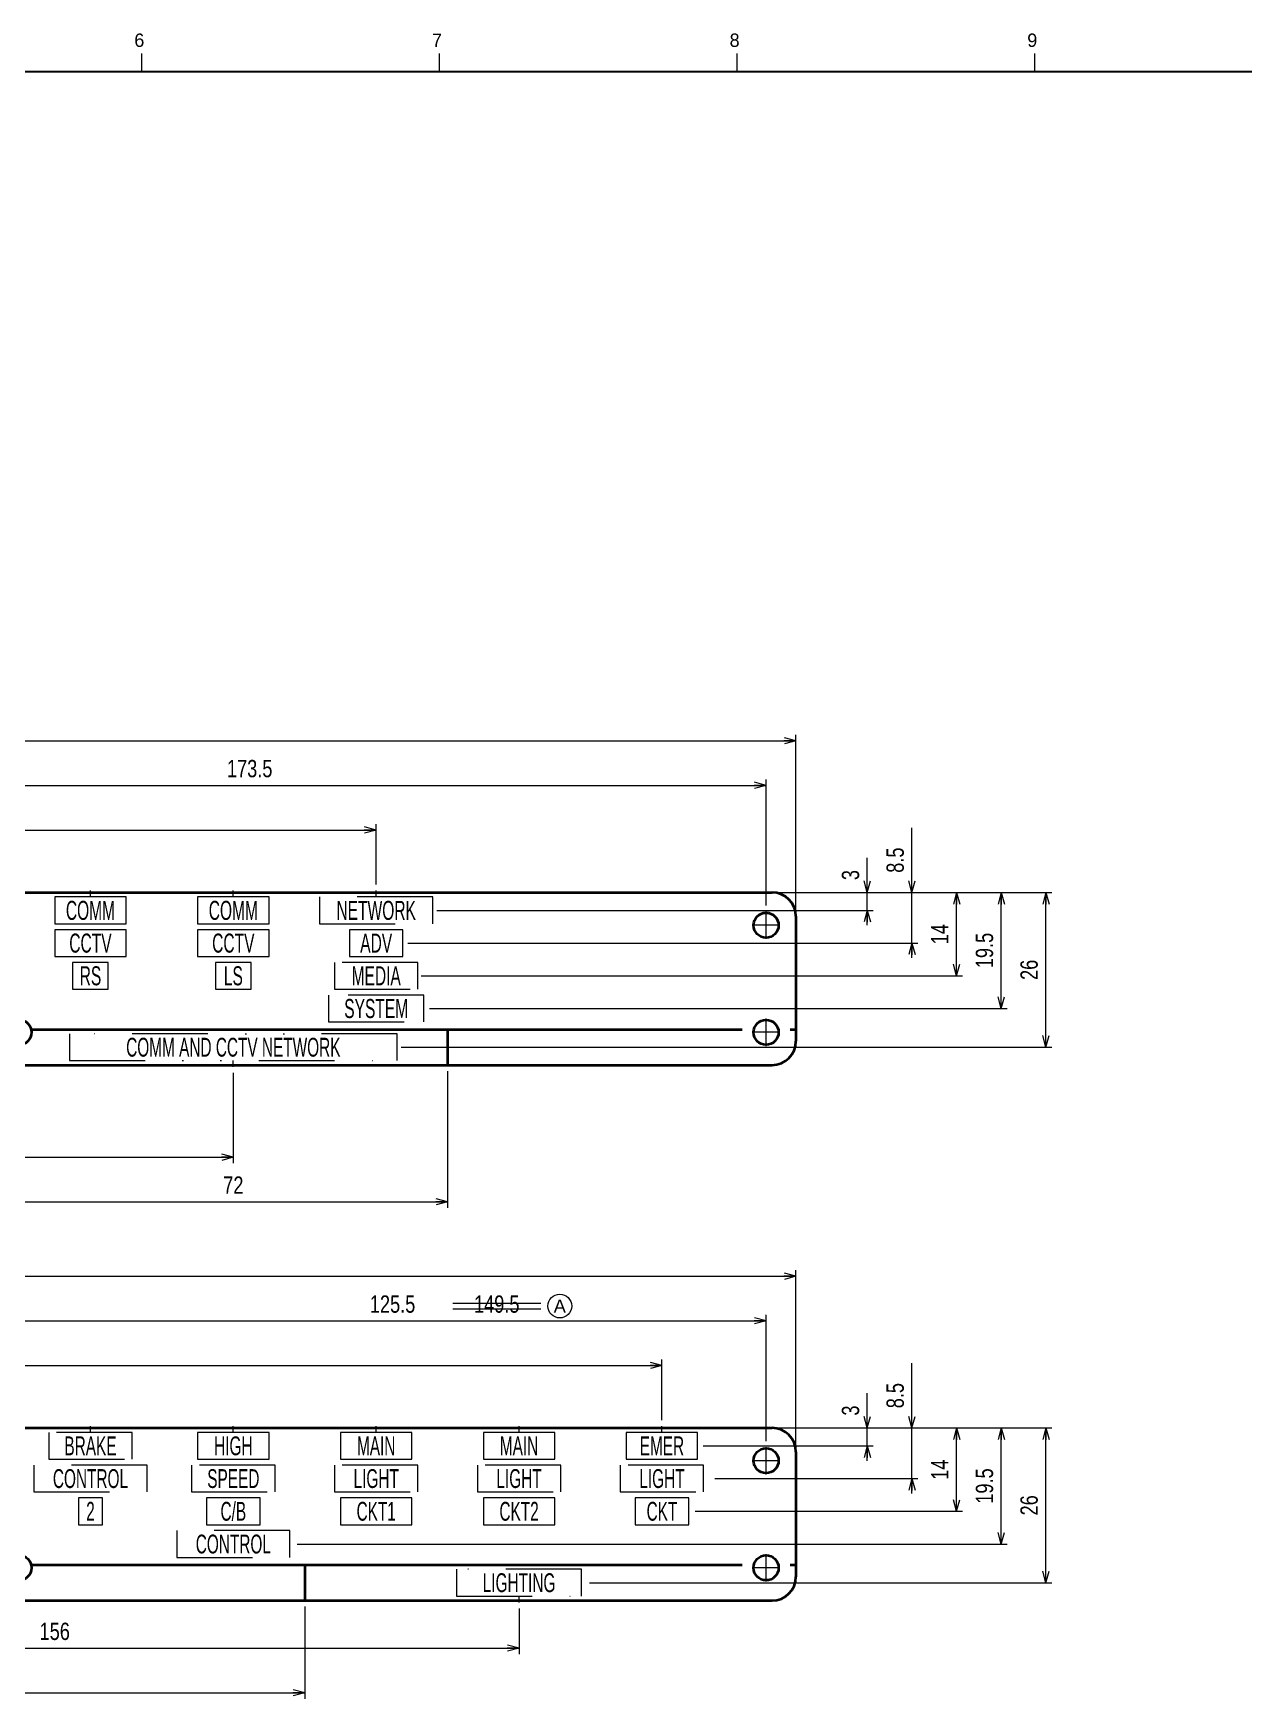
# Model space of a CAD drawing. Header units: millimetres. Extents: x 10 to 832, y 7 to 590.
# Drawn here: x 317.3 to 520.6, y 310.5 to 590.4 of the extents above; entities that cross this region are included whole.
import ezdxf
from ezdxf.enums import TextEntityAlignment as Align

# ---------------------------------------------------------------- set-up
doc = ezdxf.new("R2010")
doc.units = ezdxf.units.MM
doc.linetypes.add('DASHDOT', pattern=[25.3, 12.7, -6.3, 0, -6.3])
doc.linetypes.add('DIVIDE', pattern=[31.6, 12.7, -6.3, 0, -6.3, 0, -6.3])
for name, color, linetype in [('GR1_03', 7, 'Continuous'), ('GR1_05', 7, 'Continuous'), ('GR1_08', 7, 'Continuous'), ('GR1_16', 7, 'Continuous'), ('図面枠B6M', 7, 'Continuous')]:
    doc.layers.add(name, color=color, linetype=linetype)
doc.styles.add('HG丸ｺﾞｼｯｸM-PRO', font='')
doc.styles.get('HG丸ｺﾞｼｯｸM-PRO').set_extended_font_data('HG丸ｺﾞｼｯｸM-PRO')

# ---------------------------------------------------------------- blocks, each defined once
blk = doc.blocks.new('BLKF023')
at = {"layer": '図面枠B6M', "color": 4, "linetype": 'Continuous', "lineweight": 13}
for p, q in [((335.5, 587), (335.5, 584)), ((385.5, 587), (385.5, 584)), ((435.5, 587), (435.5, 584)), ((485.5, 587), (485.5, 584))]:
    blk.add_line(p, q, dxfattribs=at)
at = {"layer": '図面枠B6M', "color": 2, "linetype": 'Continuous', "lineweight": 25}
blk.add_line((35.5, 584), (831.5, 584), dxfattribs=at)
at = {"layer": '図面枠B6M', "color": 4, "linetype": 'Continuous', "lineweight": 13, "style": 'HG丸ｺﾞｼｯｸM-PRO', "width": 1.003994}
for s, p in [('6', (334.29, 587.45)), ('7', (384.29, 587.45)), ('8', (434.29, 587.45)), ('9', (484.29, 587.45))]:
    blk.add_text(s, height=2.25, dxfattribs=at).set_placement(p, align=Align.BOTTOM_LEFT)
blk = doc.blocks.new('BLKF068')
at = {"layer": 'GR1_03', "color": 4, "linetype": 'DIVIDE', "lineweight": 13}
for p, q in [((332.92, 439.76), (320.92, 439.76)), ((320.92, 439.76), (320.92, 435.26)), ((332.92, 435.26), (332.92, 439.76)), ((320.92, 435.26), (332.92, 435.26))]:
    blk.add_line(p, q, dxfattribs=at)
blk = doc.blocks.new('BLKF069')
at = {"layer": 'GR1_03', "color": 4, "linetype": 'DIVIDE', "lineweight": 13}
for p, q in [((332.92, 445.26), (320.92, 445.26)), ((320.92, 445.26), (320.92, 440.76)), ((332.92, 440.76), (332.92, 445.26)), ((320.92, 440.76), (332.92, 440.76))]:
    blk.add_line(p, q, dxfattribs=at)
blk = doc.blocks.new('BLKF070')
at = {"layer": 'GR1_03', "color": 4, "linetype": 'DIVIDE', "lineweight": 13}
for p, q in [((329.92, 434.26), (323.92, 434.26)), ((323.92, 434.26), (323.92, 429.76)), ((329.92, 429.76), (329.92, 434.26)), ((323.92, 429.76), (329.92, 429.76))]:
    blk.add_line(p, q, dxfattribs=at)
blk = doc.blocks.new('BLKF071')
at = {"layer": 'GR1_03', "color": 4, "linetype": 'DIVIDE', "lineweight": 13}
for p, q in [((356.92, 439.76), (344.92, 439.76)), ((344.92, 439.76), (344.92, 435.26)), ((356.92, 435.26), (356.92, 439.76)), ((344.92, 435.26), (356.92, 435.26))]:
    blk.add_line(p, q, dxfattribs=at)
blk = doc.blocks.new('BLKF072')
at = {"layer": 'GR1_03', "color": 4, "linetype": 'DIVIDE', "lineweight": 13}
for p, q in [((356.92, 445.26), (344.92, 445.26)), ((344.92, 445.26), (344.92, 440.76)), ((356.92, 440.76), (356.92, 445.26)), ((344.92, 440.76), (356.92, 440.76))]:
    blk.add_line(p, q, dxfattribs=at)
blk = doc.blocks.new('BLKF073')
at = {"layer": 'GR1_03', "color": 4, "linetype": 'DIVIDE', "lineweight": 13}
for p, q in [((353.92, 434.26), (347.92, 434.26)), ((347.92, 434.26), (347.92, 429.76)), ((353.92, 429.76), (353.92, 434.26)), ((347.92, 429.76), (353.92, 429.76))]:
    blk.add_line(p, q, dxfattribs=at)
blk = doc.blocks.new('BLKF074')
at = {"layer": 'GR1_03', "color": 4, "linetype": 'DIVIDE', "lineweight": 13}
for p, q in [((381.92, 434.26), (367.92, 434.26)), ((367.92, 434.26), (367.92, 429.76)), ((381.92, 429.76), (381.92, 434.26)), ((367.92, 429.76), (381.92, 429.76))]:
    blk.add_line(p, q, dxfattribs=at)
blk = doc.blocks.new('BLKF075')
at = {"layer": 'GR1_03', "color": 4, "linetype": 'DIVIDE', "lineweight": 13}
for p, q in [((382.92, 428.76), (366.92, 428.76)), ((366.92, 428.76), (366.92, 424.26)), ((382.92, 424.26), (382.92, 428.76)), ((366.92, 424.26), (382.92, 424.26))]:
    blk.add_line(p, q, dxfattribs=at)
blk = doc.blocks.new('BLKF076')
at = {"layer": 'GR1_03', "color": 4, "linetype": 'DIVIDE', "lineweight": 13}
for p, q in [((379.42, 439.76), (370.42, 439.76)), ((370.42, 439.76), (370.42, 435.26)), ((379.42, 435.26), (379.42, 439.76)), ((370.42, 435.26), (379.42, 435.26))]:
    blk.add_line(p, q, dxfattribs=at)
blk = doc.blocks.new('BLKF077')
at = {"layer": 'GR1_03', "color": 4, "linetype": 'DIVIDE', "lineweight": 13}
for p, q in [((384.42, 445.26), (365.42, 445.26)), ((365.42, 445.26), (365.42, 440.76)), ((384.42, 440.76), (384.42, 445.26)), ((365.42, 440.76), (384.42, 440.76))]:
    blk.add_line(p, q, dxfattribs=at)
blk = doc.blocks.new('FXTIP_ARROW_E')
at = {"color": 0, "linetype": 'Continuous', "lineweight": -2}
for q in [(-1, 0), (-0.97, 0.26), (-0.97, -0.26)]:
    blk.add_line((0, 0), q, dxfattribs=at)
blk = doc.blocks.new('BLKF080')
at = {"layer": 'GR1_03', "color": 4, "linetype": 'DIVIDE', "lineweight": 13}
for p, q in [((378.42, 422.26), (323.42, 422.26)), ((323.42, 422.26), (323.42, 417.76)), ((378.42, 417.76), (378.42, 422.26)), ((323.42, 417.76), (378.42, 417.76))]:
    blk.add_line(p, q, dxfattribs=at)
blk = doc.blocks.new('BLKF082')
at = {"layer": 'GR1_03', "color": 4, "linetype": 'DIVIDE', "lineweight": 13}
for p, q in [((409.42, 332.26), (388.42, 332.26)), ((388.42, 332.26), (388.42, 327.76)), ((409.42, 327.76), (409.42, 332.26)), ((388.42, 327.76), (409.42, 327.76))]:
    blk.add_line(p, q, dxfattribs=at)
blk = doc.blocks.new('BLKF098')
at = {"layer": 'GR1_03', "color": 4, "linetype": 'DIVIDE', "lineweight": 13}
for p, q in [((333.92, 355.26), (319.92, 355.26)), ((319.92, 355.26), (319.92, 350.76)), ((333.92, 350.76), (333.92, 355.26)), ((319.92, 350.76), (333.92, 350.76))]:
    blk.add_line(p, q, dxfattribs=at)
blk = doc.blocks.new('BLKF099')
at = {"layer": 'GR1_03', "color": 4, "linetype": 'DIVIDE', "lineweight": 13}
for p, q in [((336.42, 349.76), (317.42, 349.76)), ((317.42, 349.76), (317.42, 345.26)), ((336.42, 345.26), (336.42, 349.76)), ((317.42, 345.26), (336.42, 345.26))]:
    blk.add_line(p, q, dxfattribs=at)
blk = doc.blocks.new('BLKF100')
at = {"layer": 'GR1_03', "color": 4, "linetype": 'DIVIDE', "lineweight": 13}
for p, q in [((328.92, 344.26), (324.92, 344.26)), ((324.92, 344.26), (324.92, 339.76)), ((328.92, 339.76), (328.92, 344.26)), ((324.92, 339.76), (328.92, 339.76))]:
    blk.add_line(p, q, dxfattribs=at)
blk = doc.blocks.new('BLKF101')
at = {"layer": 'GR1_03', "color": 4, "linetype": 'DIVIDE', "lineweight": 13}
for p, q in [((357.92, 349.76), (343.92, 349.76)), ((343.92, 349.76), (343.92, 345.26)), ((357.92, 345.26), (357.92, 349.76)), ((343.92, 345.26), (357.92, 345.26))]:
    blk.add_line(p, q, dxfattribs=at)
blk = doc.blocks.new('BLKF102')
at = {"layer": 'GR1_03', "color": 4, "linetype": 'DIVIDE', "lineweight": 13}
for p, q in [((355.42, 344.26), (346.42, 344.26)), ((346.42, 344.26), (346.42, 339.76)), ((355.42, 339.76), (355.42, 344.26)), ((346.42, 339.76), (355.42, 339.76))]:
    blk.add_line(p, q, dxfattribs=at)
blk = doc.blocks.new('BLKF103')
at = {"layer": 'GR1_03', "color": 4, "linetype": 'DIVIDE', "lineweight": 13}
for p, q in [((356.92, 355.26), (344.92, 355.26)), ((344.92, 355.26), (344.92, 350.76)), ((356.92, 350.76), (356.92, 355.26)), ((344.92, 350.76), (356.92, 350.76))]:
    blk.add_line(p, q, dxfattribs=at)
blk = doc.blocks.new('BLKF104')
at = {"layer": 'GR1_03', "color": 4, "linetype": 'DIVIDE', "lineweight": 13}
for p, q in [((360.42, 338.76), (341.42, 338.76)), ((341.42, 338.76), (341.42, 334.26)), ((360.42, 334.26), (360.42, 338.76)), ((341.42, 334.26), (360.42, 334.26))]:
    blk.add_line(p, q, dxfattribs=at)
blk = doc.blocks.new('BLKF105')
at = {"layer": 'GR1_03', "color": 4, "linetype": 'DIVIDE', "lineweight": 13}
for p, q in [((381.92, 349.76), (367.92, 349.76)), ((367.92, 349.76), (367.92, 345.26)), ((381.92, 345.26), (381.92, 349.76)), ((367.92, 345.26), (381.92, 345.26))]:
    blk.add_line(p, q, dxfattribs=at)
blk = doc.blocks.new('BLKF106')
at = {"layer": 'GR1_03', "color": 4, "linetype": 'DIVIDE', "lineweight": 13}
for p, q in [((380.92, 355.26), (368.92, 355.26)), ((368.92, 355.26), (368.92, 350.76)), ((380.92, 350.76), (380.92, 355.26)), ((368.92, 350.76), (380.92, 350.76))]:
    blk.add_line(p, q, dxfattribs=at)
blk = doc.blocks.new('BLKF107')
at = {"layer": 'GR1_03', "color": 4, "linetype": 'DIVIDE', "lineweight": 13}
for p, q in [((380.92, 344.26), (368.92, 344.26)), ((368.92, 344.26), (368.92, 339.76)), ((380.92, 339.76), (380.92, 344.26)), ((368.92, 339.76), (380.92, 339.76))]:
    blk.add_line(p, q, dxfattribs=at)
blk = doc.blocks.new('BLKF108')
at = {"layer": 'GR1_03', "color": 4, "linetype": 'DIVIDE', "lineweight": 13}
for p, q in [((405.92, 349.76), (391.92, 349.76)), ((391.92, 349.76), (391.92, 345.26)), ((405.92, 345.26), (405.92, 349.76)), ((391.92, 345.26), (405.92, 345.26))]:
    blk.add_line(p, q, dxfattribs=at)
blk = doc.blocks.new('BLKF109')
at = {"layer": 'GR1_03', "color": 4, "linetype": 'DIVIDE', "lineweight": 13}
for p, q in [((404.92, 355.26), (392.92, 355.26)), ((392.92, 355.26), (392.92, 350.76)), ((404.92, 350.76), (404.92, 355.26)), ((392.92, 350.76), (404.92, 350.76))]:
    blk.add_line(p, q, dxfattribs=at)
blk = doc.blocks.new('BLKF110')
at = {"layer": 'GR1_03', "color": 4, "linetype": 'DIVIDE', "lineweight": 13}
for p, q in [((404.92, 344.26), (392.92, 344.26)), ((392.92, 344.26), (392.92, 339.76)), ((404.92, 339.76), (404.92, 344.26)), ((392.92, 339.76), (404.92, 339.76))]:
    blk.add_line(p, q, dxfattribs=at)
blk = doc.blocks.new('BLKF111')
at = {"layer": 'GR1_03', "color": 4, "linetype": 'DIVIDE', "lineweight": 13}
for p, q in [((429.92, 349.76), (415.92, 349.76)), ((415.92, 349.76), (415.92, 345.26)), ((429.92, 345.26), (429.92, 349.76)), ((415.92, 345.26), (429.92, 345.26))]:
    blk.add_line(p, q, dxfattribs=at)
blk = doc.blocks.new('BLKF112')
at = {"layer": 'GR1_03', "color": 4, "linetype": 'DIVIDE', "lineweight": 13}
for p, q in [((428.92, 355.26), (416.92, 355.26)), ((416.92, 355.26), (416.92, 350.76)), ((428.92, 350.76), (428.92, 355.26)), ((416.92, 350.76), (428.92, 350.76))]:
    blk.add_line(p, q, dxfattribs=at)
blk = doc.blocks.new('BLKF113')
at = {"layer": 'GR1_03', "color": 4, "linetype": 'DIVIDE', "lineweight": 13}
for p, q in [((427.42, 344.26), (418.42, 344.26)), ((418.42, 344.26), (418.42, 339.76)), ((427.42, 339.76), (427.42, 344.26)), ((418.42, 339.76), (427.42, 339.76))]:
    blk.add_line(p, q, dxfattribs=at)
blk = doc.blocks.new('FXTIP_ARROW_S')
at = {"color": 0, "linetype": 'Continuous', "lineweight": -2}
for q in [(-1, 0), (-0.97, 0.26), (-0.97, -0.26)]:
    blk.add_line((0, 0), q, dxfattribs=at)
blk = doc.blocks.new('BLKF159')
at = {"layer": 'GR1_05', "color": 4, "linetype": 'Continuous', "lineweight": 13}
blk.add_circle((405.76, 376.51), 2, dxfattribs=at)
at = {"layer": 'GR1_05', "color": 4, "linetype": 'Continuous', "lineweight": 13, "style": 'HG丸ｺﾞｼｯｸM-PRO', "width": 1.042301}
blk.add_text('A', height=2.18, dxfattribs=at).set_placement((405.76, 376.51), align=Align.MIDDLE_CENTER)
blk = doc.blocks.new('BLKF162')
at = {"layer": 'GR1_08', "color": 3, "linetype": 'Continuous', "lineweight": 35}
for p, q in [((120.42, 446.01), (441.42, 446.01)), ((116.42, 442.01), (116.42, 421.01)), ((445.42, 442.01), (445.42, 421.01)), ((116.42, 423.01), (117.4, 423.01)), ((125.44, 423.01), (312.88, 423.01)), ((242.92, 423.01), (242.92, 417.01)), ((316.96, 423.01), (436.4, 423.01)), ((386.92, 423.01), (386.92, 417.01)), ((444.44, 423.01), (445.42, 423.01)), ((314.92, 420.41), (314.92, 417.01)), ((120.42, 417.01), (441.42, 417.01))]:
    blk.add_line(p, q, dxfattribs=at)
for centre in [(121.42, 440.51), (266.92, 440.51), (440.42, 440.51), (121.42, 422.51), (314.92, 422.51), (440.42, 422.51)]:
    blk.add_circle(centre, 2.1, dxfattribs=at)
for centre, start, end in [((120.42, 442.01), 90, 180), ((441.42, 442.01), 0, 90), ((120.42, 421.01), 180, 270), ((441.42, 421.01), 270, 0)]:
    blk.add_arc(centre, 4, start, end, dxfattribs=at)
blk = doc.blocks.new('BLKF161')
at = {"layer": 'GR1_08', "color": 3, "linetype": 'Continuous', "lineweight": 35}
blk.add_blockref('BLKF162', (0, 0), dxfattribs=at)
blk = doc.blocks.new('BLKF164')
at = {"layer": 'GR1_08', "color": 3, "linetype": 'Continuous', "lineweight": 35}
for p, q in [((120.42, 356.01), (441.42, 356.01)), ((116.42, 352.01), (116.42, 331.01)), ((445.42, 352.01), (445.42, 331.01)), ((116.42, 333.01), (117.4, 333.01)), ((125.44, 333.01), (312.88, 333.01)), ((316.96, 333.01), (436.4, 333.01)), ((362.92, 333.01), (362.92, 327.01)), ((444.44, 333.01), (445.42, 333.01)), ((120.42, 327.01), (441.42, 327.01))]:
    blk.add_line(p, q, dxfattribs=at)
for centre in [(121.42, 350.51), (239.92, 350.51), (440.42, 350.51), (121.42, 332.51), (314.92, 332.51), (440.42, 332.51)]:
    blk.add_circle(centre, 2.1, dxfattribs=at)
for centre, start, end in [((120.42, 352.01), 90, 180), ((441.42, 352.01), 0, 90), ((120.42, 331.01), 180, 270), ((441.42, 331.01), 270, 0)]:
    blk.add_arc(centre, 4, start, end, dxfattribs=at)
blk = doc.blocks.new('BLKF163')
at = {"layer": 'GR1_08', "color": 3, "linetype": 'Continuous', "lineweight": 35}
blk.add_blockref('BLKF164', (0, 0), dxfattribs=at)

msp = doc.modelspace()

# ---------------------------------------------------------------- linework, layer by layer
at = {"layer": 'GR1_05', "color": 4, "linetype": 'Continuous', "lineweight": 13}
for p, q in [((387.77, 377.01), (402.57, 377.01)), ((387.77, 376.01), (402.57, 376.01))]:
    msp.add_line(p, q, dxfattribs=at)
at = {"layer": 'GR1_08', "color": 4, "linetype": 'DASHDOT', "lineweight": 13}
for p, q in [((326.92, 445.26), (326.92, 446.34)), ((350.92, 445.26), (350.92, 446.34)), ((374.92, 445.26), (374.92, 446.34)), ((440.42, 438.21), (440.42, 442.81)), ((442.72, 440.51), (438.12, 440.51)), ((440.42, 420.21), (440.42, 424.81)), ((442.72, 422.51), (438.12, 422.51)), ((350.92, 416.69), (350.92, 417.76)), ((326.92, 355.26), (326.92, 356.34)), ((350.92, 355.26), (350.92, 356.34)), ((374.92, 355.26), (374.92, 356.34)), ((398.92, 355.26), (398.92, 356.34)), ((422.92, 355.26), (422.92, 356.34)), ((440.42, 348.21), (440.42, 352.81)), ((442.72, 350.51), (438.12, 350.51)), ((440.42, 330.21), (440.42, 334.81)), ((442.72, 332.51), (438.12, 332.51)), ((398.92, 326.69), (398.92, 327.76))]:
    msp.add_line(p, q, dxfattribs=at)
at = {"layer": 'GR1_16', "color": 4, "linetype": 'Continuous', "lineweight": 13}
for p, q in [((116.42, 471.51), (445.42, 471.51)), ((445.42, 443.01), (445.42, 472.51)), ((440.42, 443.81), (440.42, 465.01)), ((266.92, 464.01), (440.42, 464.01)), ((134.92, 456.51), (374.92, 456.51)), ((374.92, 447.34), (374.92, 457.51)), ((464.92, 446.01), (464.92, 456.89)), ((457.42, 446.01), (457.42, 451.86)), ((442.42, 446.01), (458.42, 446.01)), ((442.42, 446.01), (465.92, 446.01)), ((442.42, 446.01), (473.42, 446.01)), ((442.42, 446.01), (480.92, 446.01)), ((442.42, 446.01), (488.42, 446.01)), ((457.42, 443.01), (457.42, 446.01)), ((464.92, 437.51), (464.92, 446.01)), ((472.42, 432.01), (472.42, 446.01)), ((479.92, 426.51), (479.92, 446.01)), ((487.42, 420.01), (487.42, 446.01)), ((385.1, 443.01), (458.42, 443.01)), ((457.42, 440.51), (457.42, 443.01)), ((380.22, 437.51), (465.92, 437.51)), ((464.92, 435.01), (464.92, 437.51)), ((382.48, 432.01), (473.42, 432.01)), ((383.86, 426.51), (480.92, 426.51)), ((379.12, 420.01), (488.42, 420.01)), ((350.92, 415.69), (350.92, 400.51)), ((386.92, 416.01), (386.92, 393.01)), ((278.92, 401.51), (350.92, 401.51)), ((314.92, 394.01), (386.92, 394.01)), ((116.42, 381.51), (445.42, 381.51)), ((445.42, 353.01), (445.42, 382.51)), ((314.92, 374.01), (440.42, 374.01)), ((440.42, 353.81), (440.42, 375.01)), ((422.92, 357.34), (422.92, 367.51)), ((464.92, 356.01), (464.92, 366.89)), ((134.92, 366.51), (422.92, 366.51)), ((457.42, 356.01), (457.42, 361.86)), ((442.42, 356.01), (488.42, 356.01)), ((442.42, 356.01), (458.42, 356.01)), ((442.42, 356.01), (465.92, 356.01)), ((442.42, 356.01), (473.42, 356.01)), ((442.42, 356.01), (480.92, 356.01)), ((457.42, 353.01), (457.42, 356.01)), ((464.92, 347.51), (464.92, 356.01)), ((472.42, 342.01), (472.42, 356.01)), ((479.92, 336.51), (479.92, 356.01)), ((487.42, 330.01), (487.42, 356.01)), ((429.82, 353.01), (458.42, 353.01)), ((457.42, 350.51), (457.42, 353.01)), ((431.78, 347.51), (465.92, 347.51)), ((464.92, 345.01), (464.92, 347.51)), ((428.49, 342.01), (473.42, 342.01)), ((361.62, 336.51), (480.92, 336.51)), ((410.75, 330.01), (488.42, 330.01)), ((362.92, 326.01), (362.92, 310.51)), ((398.92, 325.69), (398.92, 318.01)), ((242.92, 319.01), (398.92, 319.01)), ((116.42, 311.51), (362.92, 311.51))]:
    msp.add_line(p, q, dxfattribs=at)

# ---------------------------------------------------------------- block references
at = {"layer": 'GR1_03', "color": 4, "linetype": 'DIVIDE', "lineweight": 13}
for name in ['BLKF069', 'BLKF072', 'BLKF077', 'BLKF068', 'BLKF071', 'BLKF076', 'BLKF070', 'BLKF073', 'BLKF074', 'BLKF075', 'BLKF080', 'BLKF098', 'BLKF103', 'BLKF106', 'BLKF109', 'BLKF112', 'BLKF099', 'BLKF101', 'BLKF105', 'BLKF108', 'BLKF111', 'BLKF100', 'BLKF102', 'BLKF107', 'BLKF110', 'BLKF113', 'BLKF104', 'BLKF082']:
    msp.add_blockref(name, (0, 0), dxfattribs=at)
at = {"layer": 'GR1_05', "color": 4, "linetype": 'Continuous', "lineweight": 13}
msp.add_blockref('BLKF159', (0, 0), dxfattribs=at)
at = {"layer": 'GR1_08', "color": 3, "linetype": 'Continuous', "lineweight": 35}
for name in ['BLKF161', 'BLKF163']:
    msp.add_blockref(name, (0, 0), dxfattribs=at)
at = {"layer": 'GR1_16', "color": 4, "linetype": 'Continuous', "lineweight": 13, "xscale": 2, "yscale": 2}
for name, p, rotation in [('FXTIP_ARROW_E', (445.42, 471.51), 360), ('FXTIP_ARROW_E', (440.42, 464.01), 360), ('FXTIP_ARROW_E', (374.92, 456.51), 360), ('FXTIP_ARROW_S', (457.42, 446.01), 270), ('FXTIP_ARROW_S', (464.92, 446.01), 270), ('FXTIP_ARROW_E', (472.42, 446.01), 90), ('FXTIP_ARROW_E', (479.92, 446.01), 90), ('FXTIP_ARROW_E', (487.42, 446.01), 90), ('FXTIP_ARROW_E', (457.42, 443.01), 90), ('FXTIP_ARROW_E', (464.92, 437.51), 90), ('FXTIP_ARROW_S', (472.42, 432.01), 270), ('FXTIP_ARROW_S', (479.92, 426.51), 270), ('FXTIP_ARROW_S', (487.42, 420.01), 270), ('FXTIP_ARROW_E', (350.92, 401.51), 360), ('FXTIP_ARROW_E', (386.92, 394.01), 360), ('FXTIP_ARROW_E', (445.42, 381.51), 360), ('FXTIP_ARROW_E', (440.42, 374.01), 360), ('FXTIP_ARROW_E', (422.92, 366.51), 360), ('FXTIP_ARROW_S', (457.42, 356.01), 270), ('FXTIP_ARROW_S', (464.92, 356.01), 270), ('FXTIP_ARROW_E', (472.42, 356.01), 90), ('FXTIP_ARROW_E', (479.92, 356.01), 90), ('FXTIP_ARROW_E', (487.42, 356.01), 90), ('FXTIP_ARROW_E', (457.42, 353.01), 90), ('FXTIP_ARROW_E', (464.92, 347.51), 90), ('FXTIP_ARROW_S', (472.42, 342.01), 270), ('FXTIP_ARROW_S', (479.92, 336.51), 270), ('FXTIP_ARROW_S', (487.42, 330.01), 270), ('FXTIP_ARROW_E', (398.92, 319.01), 360), ('FXTIP_ARROW_E', (362.92, 311.51), 360)]:
    msp.add_blockref(name, p, dxfattribs=dict(at, rotation=rotation))
at = {"layer": '図面枠B6M', "color": 4, "linetype": 'Continuous', "lineweight": 13}
msp.add_blockref('BLKF023', (0, 0), dxfattribs=at)

# ---------------------------------------------------------------- texts
at = {"layer": 'GR1_05', "color": 3, "linetype": 'Continuous', "lineweight": 35, "style": 'HG丸ｺﾞｼｯｸM-PRO', "width": 0.7847}
msp.add_text('149.5', height=2.909, rotation=0, dxfattribs=at).set_placement((395.17, 374.51), align=Align.BOTTOM_CENTER)
at = {"layer": 'GR1_08', "color": 3, "linetype": 'Continuous', "lineweight": 35, "style": 'HG丸ｺﾞｼｯｸM-PRO'}
for s, height, width, p in [('COMM', 3.2, 0.609469, (326.92, 443.01)), ('COMM', 3.2, 0.609469, (350.92, 443.01)), ('NETWORK', 3.2, 0.609971, (374.92, 443.01)), ('CCTV', 3.2, 0.610471, (326.92, 437.51)), ('CCTV', 3.2, 0.610471, (350.92, 437.51)), ('ADV', 3.2, 0.610503, (374.92, 437.51)), ('RS', 3.2, 0.610797, (326.92, 432.01)), ('LS', 3.2, 0.611972, (350.92, 432.01)), ('MEDIA', 3.2, 0.60941, (374.92, 432.01)), ('SYSTEM', 3.2, 0.610516, (374.92, 426.51)), ('COMM AND CCTV NETWORK', 3.1636, 0.61028, (350.92, 420.01)), ('BRAKE', 3.164, 0.609842, (326.92, 353.01)), ('HIGH', 3.164, 0.610734, (350.92, 353.01)), ('MAIN', 3.164, 0.609108, (374.92, 353.01)), ('MAIN', 3.164, 0.609108, (398.92, 353.01)), ('EMER', 3.164, 0.60941, (422.92, 353.01)), ('CONTROL', 3.164, 0.610162, (326.92, 347.51)), ('SPEED', 3.164, 0.610658, (350.92, 347.51)), ('LIGHT', 3.164, 0.610954, (374.92, 347.51)), ('LIGHT', 3.164, 0.610954, (398.92, 347.51)), ('LIGHT', 3.164, 0.610954, (422.92, 347.51)), ('2', 3.16, 0.60898, (326.92, 342.01)), ('C/B', 3.164, 0.611491, (350.92, 342.01)), ('CKT1', 3.164, 0.609627, (374.92, 342.01)), ('CKT2', 3.164, 0.609627, (398.92, 342.01)), ('CKT', 3.164, 0.609834, (422.92, 342.01)), ('CONTROL', 3.164, 0.610162, (350.92, 336.51)), ('LIGHTING', 3.164, 0.610789, (398.92, 330.01))]:
    msp.add_text(s, height=height, dxfattribs=dict(at, width=width)).set_placement(p, align=Align.MIDDLE_CENTER)
at = {"layer": 'GR1_16', "color": 3, "linetype": 'Continuous', "lineweight": 35, "style": 'HG丸ｺﾞｼｯｸM-PRO'}
for s, height, rotation, width, p in [('173.5', 2.909, 0, 0.7847, (353.67, 464.51)), ('8.5', 2.909, 90, 0.784839, (464.42, 451.45)), ('3', 2.91, 90, 0.784542, (456.92, 448.94)), ('14', 2.909, 90, 0.784542, (471.92, 439.01)), ('19.5', 2.909, 90, 0.784749, (479.42, 436.26)), ('26', 2.909, 90, 0.784542, (486.92, 433.01)), ('72', 2.909, 0, 0.784542, (350.92, 394.51)), ('125.5', 2.909, 0, 0.7847, (377.67, 374.51)), ('8.5', 2.909, 90, 0.784839, (464.42, 361.45)), ('3', 2.91, 90, 0.784542, (456.92, 358.94)), ('14', 2.909, 90, 0.784542, (471.92, 349.01)), ('19.5', 2.909, 90, 0.784749, (479.42, 346.26)), ('26', 2.909, 90, 0.784542, (486.92, 343.01)), ('156', 2.909, 0, 0.784542, (320.92, 319.51))]:
    msp.add_text(s, height=height, rotation=rotation, dxfattribs=dict(at, width=width)).set_placement(p, align=Align.BOTTOM_CENTER)

doc.saveas('drawing.dxf')
